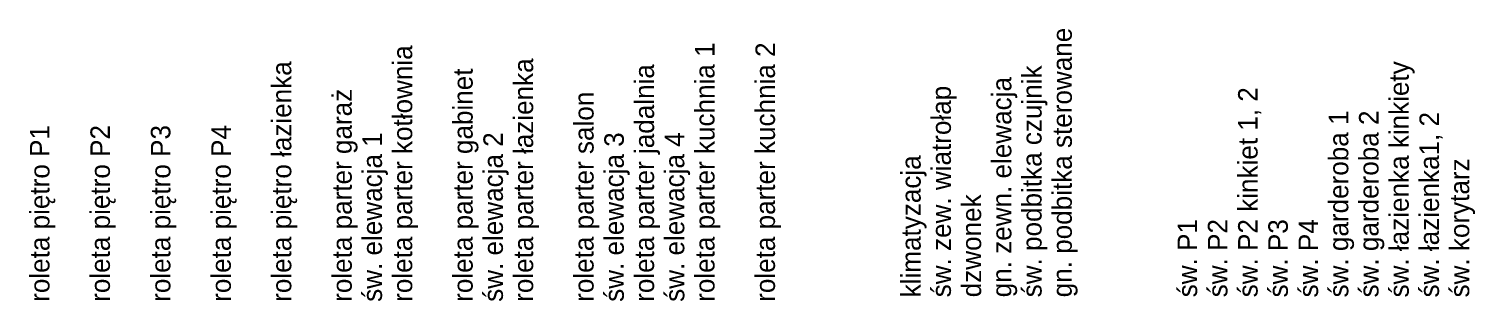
# Model space of a CAD drawing. Header units: millimetres. Extents: x 2151 to 5908, y -441 to 3322.
# Drawn here: x 3106.1 to 3402.7, y 2835.8 to 2891.7 of the extents above; entities that cross this region are included whole.
import ezdxf

# ---------------------------------------------------------------- set-up
doc = ezdxf.new("R2010")
doc.units = ezdxf.units.MM
doc.styles.add('CP_SIGNAL', font='cp_simplex.shx')

msp = doc.modelspace()

# ---------------------------------------------------------------- texts
at = {"char_height": 4, "attachment_point": 1, "rotation": 90, "style": 'CP_SIGNAL'}
for s, insert, width in [('\\pxi0,l1;gn. podbitka sterowane', (3315.98, 2832.62), 100), ('\\pxi0,l1;roleta parter kotłownia', (3180.7, 2831.69), 100), ('\\pxi0,l1;roleta parter kuchnia 1', (3242.7, 2831.69), 100), ('\\pxi0,l1;roleta parter kuchnia 2', (3255.1, 2831.69), 100), ('\\pxi0,l1;roleta piętro łazienka', (3155.9, 2831.69), 100), ('\\pxi0,l1;roleta parter gabinet', (3193.1, 2831.69), 120), ('\\pxi0,l1;roleta parter łazienka', (3205.5, 2831.69), 100), ('\\pxi0,l1;roleta parter jadalnia', (3230.3, 2831.69), 120), ('\\pxi0,l1;św. podbitka czujnik', (3309.78, 2832.62), 100), ('\\pxi0,l1;św. łazienka kinkiety', (3385.08, 2832.59), 80), ('\\pxi0,l1;gn. zewn. elewacja', (3303.58, 2832.62), 100), ('\\pxi0,l1;roleta parter garaż', (3168.3, 2831.69), 110), ('\\pxi0,l1;roleta parter salon', (3217.9, 2831.69), 120), ('\\pxi0,l1;św. zew. wiatrołap', (3291.18, 2832.62), 100), ('\\pxi0,l1;św. P2 kinkiet 1, 2', (3354.08, 2832.62), 75), ('\\pxi0,l1;św. garderoba 1', (3372.68, 2832.59), 80), ('\\pxi0,l1;św. garderoba 2', (3378.88, 2832.59), 80), ('\\pxi0,l1;św. łazienka1, 2', (3391.28, 2832.59), 80), ('\\pxi0,l1;roleta piętro P1', (3106.3, 2831.69), 100), ('\\pxi0,l1;roleta piętro P2', (3118.7, 2831.69), 100), ('\\pxi0,l1;roleta piętro P3', (3131.1, 2831.69), 100), ('\\pxi0,l1;roleta piętro P4', (3143.5, 2831.69), 100), ('\\pxi0,l1;św. elewacja 1', (3174.5, 2831.69), 110), ('\\pxi0,l1;św. elewacja 2', (3199.3, 2831.69), 120), ('\\pxi0,l1;św. elewacja 3', (3224.1, 2831.69), 120), ('\\pxi0,l1;św. elewacja 4', (3236.5, 2831.69), 120), ('\\pxi0,l1;klimatyzacja', (3284.98, 2832.62), 100), ('\\pxi0,l1;św. korytarz', (3397.48, 2832.59), 80), ('\\pxi0,l1;dzwonek', (3297.38, 2832.62), 100), ('\\pxi0,l1;św. P1', (3341.68, 2832.62), 80), ('\\pxi0,l1;św. P2', (3347.88, 2832.62), 75), ('\\pxi0,l1;św. P3', (3360.28, 2832.59), 80), ('\\pxi0,l1;św. P4', (3366.48, 2832.59), 80)]:
    msp.add_mtext(s, dxfattribs=dict(at, insert=insert, width=width))

doc.saveas('drawing.dxf')
